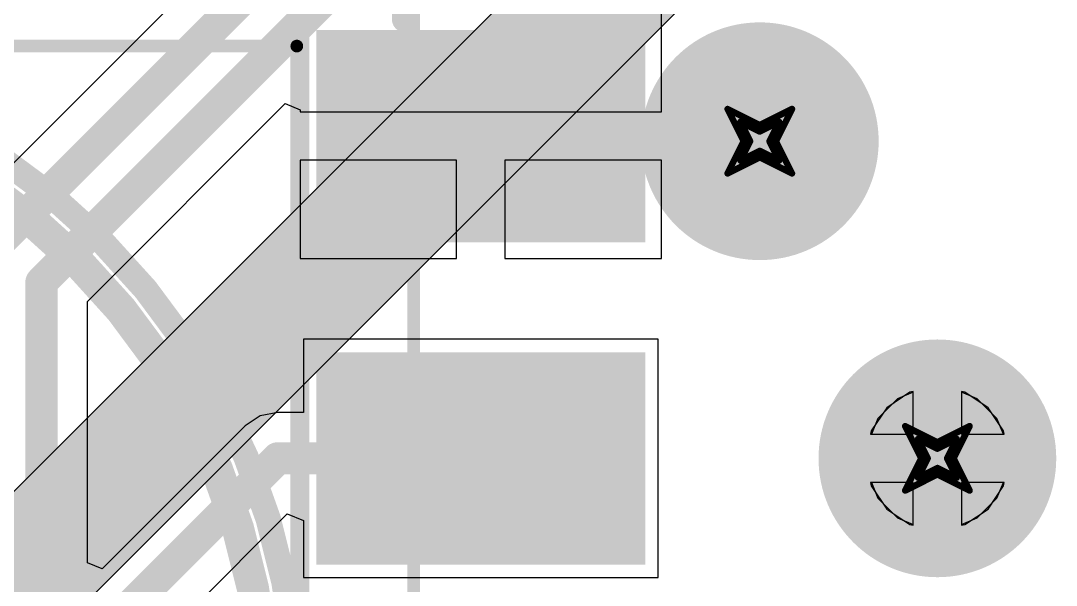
# Model space of a CAD drawing. Header units: millimetres. Extents: x -0.2 to 11.1, y -5.4 to 4.7.
# Drawn here: x 2.0934 to 2.4149, y 2.122 to 2.2972 of the extents above; entities that cross this region are included whole.
import ezdxf

# ---------------------------------------------------------------- set-up
doc = ezdxf.new("R2010")
doc.units = ezdxf.units.MM
doc.header["$MEASUREMENT"] = 0
for name, color, linetype in [('BottomLayer', 5, 'Continuous'), ('DrillDrawing', 1, 'Continuous'), ('InternalPlane1', 76, 'Continuous'), ('InternalPlane2', 16, 'Continuous'), ('Mechanical1', 6, 'Continuous'), ('Mechanical3', 76, 'Continuous'), ('Mechanical5', 56, 'Continuous'), ('TopLayer', 1, 'Continuous'), ('TopOverlay', 2, 'Continuous'), ('TopPaste', 8, 'Continuous'), ('TopSolder', 216, 'Continuous'), ('ViaHoleLayer', 16, 'Continuous')]:
    doc.layers.add(name, color=color, linetype=linetype)

# ---------------------------------------------------------------- blocks, each defined once
blk = doc.blocks.new('HEADER_2_54MM_1X5___H_SMD_65')
at = {"layer": 'TopLayer'}
for points in [[(0.07205, 0.04606), (0.12795, 0.04606), (0.12795, -0.04606), (0.07205, -0.04606)], [(0.17205, 0.04606), (0.22795, 0.04606), (0.22795, -0.04606), (0.17205, -0.04606)]]:
    blk.add_hatch(color=1, dxfattribs=at).paths.add_polyline_path(points)
at = {"layer": 'TopPaste'}
for points in [[(0.06705, 0.05106), (0.13295, 0.05106), (0.13295, -0.05106), (0.06705, -0.05106)], [(0.16705, 0.05106), (0.23295, 0.05106), (0.23295, -0.05106), (0.16705, -0.05106)]]:
    blk.add_hatch(color=8, dxfattribs=at).paths.add_polyline_path(points)
at = {"layer": 'TopSolder'}
for points in [[(0.06805, 0.05006), (0.13195, 0.05006), (0.13195, -0.05006), (0.06805, -0.05006)], [(0.16805, 0.05006), (0.23195, 0.05006), (0.23195, -0.05006), (0.16805, -0.05006)]]:
    blk.add_hatch(color=216, dxfattribs=at).paths.add_polyline_path(points)
at = {"layer": 'Mechanical1', "const_width": 0.00394}
blk.add_lwpolyline([(-0.26, 0.02083), (0.26, 0.02083)], dxfattribs=at)
at = {"layer": 'Mechanical3', "const_width": 0.00394}
blk.add_lwpolyline([(-0.26299, 0.05512), (0.26457, 0.05512)], dxfattribs=at)
at = {"layer": 'Mechanical5', "const_width": 0.00394}
blk.add_lwpolyline([(-0.26299, 0.05512), (0.26457, 0.05512)], dxfattribs=at)
at = {"layer": 'TopOverlay', "const_width": 0.00787}
blk.add_lwpolyline([(0.23622, 0.02362), (0.26457, 0.02362)], dxfattribs=at)
at = {"layer": 'TopOverlay', "const_width": 0.00394}
blk.add_lwpolyline([(0.23425, 0.02362, 1), (0.23819, 0.02362, 1)], format="xyb", close=True, dxfattribs=at)
blk = doc.blocks.new('CAP_RADIAL_D10_P5_109')
at = {"layer": 'Mechanical1', "const_width": 0.00394}
for points in [[(-0.20669, 0.20669), (-0.20669, -0.20669)], [(0.20669, -0.20669), (-0.20669, -0.20669)]]:
    blk.add_lwpolyline(points, dxfattribs=at)
at = {"layer": 'Mechanical1', "const_width": 0.00197}
blk.add_lwpolyline([(-0.20768, -0.20669, 1), (-0.20571, -0.20669, 1)], format="xyb", close=True, dxfattribs=at)
blk.add_lwpolyline([(-0.20768, -0.20669, 1), (-0.20571, -0.20669, 1)], format="xyb", close=True, dxfattribs=at)
at = {"layer": 'Mechanical3', "const_width": 0.01}
blk.add_lwpolyline([(0.19685, 0, 1), (-0.19685, 0, 1)], format="xyb", close=True, dxfattribs=at)
at = {"layer": 'Mechanical5', "const_width": 0.01}
blk.add_lwpolyline([(0.19685, 0, 1), (-0.19685, 0, 1)], format="xyb", close=True, dxfattribs=at)
at = {"layer": 'TopOverlay', "const_width": 0.00787}
blk.add_lwpolyline([(0.20669, 0, 1), (-0.20669, 0, 1)], format="xyb", close=True, dxfattribs=at)

msp = doc.modelspace()

# ---------------------------------------------------------------- hatches: boundary and pattern name
at = {"layer": 'BottomLayer'}
h = msp.add_hatch(color=5, dxfattribs=at)
edge = h.paths.add_edge_path()
edge.add_arc((2.32283, 2.25984), 0.01181, 0, 360)
h = msp.add_hatch(color=5, dxfattribs=at)
edge = h.paths.add_edge_path()
edge.add_arc((2.37795, 2.16142), 0.01181, 0, 360)
at = {"layer": 'InternalPlane2'}
h = msp.add_hatch(color=16, dxfattribs=at)
edge = h.paths.add_edge_path()
edge.add_arc((2.32283, 2.25984), 0.03689, 0, 360)
h = msp.add_hatch(color=16, dxfattribs=at)
edge = h.paths.add_edge_path()
edge.add_arc((2.37795, 2.16142), 0.03689, 0, 360)
at = {"layer": 'TopLayer'}
h = msp.add_hatch(color=1, dxfattribs=at)
edge = h.paths.add_edge_path()
edge.add_arc((2.32283, 2.25984), 0.01181, 0, 360)
h = msp.add_hatch(color=1, dxfattribs=at)
edge = h.paths.add_edge_path()
edge.add_arc((2.37795, 2.16142), 0.01181, 0, 360)
at = {"layer": 'ViaHoleLayer'}
h = msp.add_hatch(color=16, dxfattribs=at)
edge = h.paths.add_edge_path()
edge.add_arc((2.32283, 2.25984), 0.00689, 0, 360)
h = msp.add_hatch(color=16, dxfattribs=at)
edge = h.paths.add_edge_path()
edge.add_arc((2.37795, 2.16142), 0.00689, 0, 360)

# ---------------------------------------------------------------- linework, layer by layer
at = {"layer": 'BottomLayer'}
for p, q in [((2.36944, 2.18196), (2.36223, 2.17714)), ((2.37045, 2.18216), (2.36944, 2.18196)), ((2.37045, 2.16892), (2.37045, 2.18216)), ((2.38646, 2.18196), (2.38545, 2.18216)), ((2.38545, 2.18216), (2.38545, 2.16892)), ((2.39368, 2.17714), (2.38646, 2.18196)), ((2.36223, 2.17714), (2.35741, 2.16993)), ((2.3985, 2.16993), (2.39368, 2.17714)), ((2.35741, 2.16993), (2.35721, 2.16892)), ((2.3987, 2.16892), (2.3985, 2.16993)), ((2.35721, 2.16892), (2.37045, 2.16892)), ((2.38545, 2.16892), (2.3987, 2.16892)), ((2.37045, 2.15392), (2.35721, 2.15392)), ((2.35721, 2.15392), (2.35741, 2.15291)), ((2.37045, 2.14067), (2.37045, 2.15392)), ((2.3987, 2.15392), (2.38545, 2.15392)), ((2.38545, 2.15392), (2.38545, 2.14067)), ((2.3985, 2.15291), (2.3987, 2.15392)), ((2.35741, 2.15291), (2.36223, 2.14569)), ((2.39368, 2.14569), (2.3985, 2.15291)), ((2.36223, 2.14569), (2.36944, 2.14087)), ((2.38646, 2.14087), (2.39368, 2.14569)), ((2.36944, 2.14087), (2.37045, 2.14067)), ((2.38545, 2.14067), (2.38646, 2.14087))]:
    msp.add_line(p, q, dxfattribs=at)
at = {"layer": 'DrillDrawing', "const_width": 0.002}
for points in [[(2.31283, 2.26984), (2.32283, 2.26484)], [(2.31283, 2.26984), (2.31783, 2.25984)], [(2.32283, 2.26484), (2.33283, 2.26984)], [(2.32783, 2.25984), (2.33283, 2.26984)], [(2.31683, 2.26584), (2.32283, 2.26284)], [(2.31683, 2.26584), (2.31983, 2.25984)], [(2.32283, 2.26284), (2.32883, 2.26584)], [(2.32583, 2.25984), (2.32883, 2.26584)], [(2.31283, 2.24984), (2.31783, 2.25984)], [(2.31683, 2.25384), (2.31983, 2.25984)], [(2.32583, 2.25984), (2.32883, 2.25384)], [(2.32783, 2.25984), (2.33283, 2.24984)], [(2.31683, 2.25384), (2.32283, 2.25684)], [(2.32283, 2.25684), (2.32883, 2.25384)], [(2.31283, 2.24984), (2.32283, 2.25484)], [(2.32283, 2.25484), (2.33283, 2.24984)], [(2.36795, 2.17142), (2.37795, 2.16642)], [(2.36795, 2.17142), (2.37295, 2.16142)], [(2.37795, 2.16642), (2.38795, 2.17142)], [(2.38295, 2.16142), (2.38795, 2.17142)], [(2.37195, 2.16742), (2.37795, 2.16442)], [(2.37195, 2.16742), (2.37495, 2.16142)], [(2.37795, 2.16442), (2.38395, 2.16742)], [(2.38095, 2.16142), (2.38395, 2.16742)], [(2.36795, 2.15142), (2.37295, 2.16142)], [(2.37195, 2.15542), (2.37495, 2.16142)], [(2.38095, 2.16142), (2.38395, 2.15542)], [(2.38295, 2.16142), (2.38795, 2.15142)], [(2.36795, 2.15142), (2.37795, 2.15642)], [(2.37195, 2.15542), (2.37795, 2.15842)], [(2.37795, 2.15842), (2.38395, 2.15542)], [(2.37795, 2.15642), (2.38795, 2.15142)]]:
    msp.add_lwpolyline(points, dxfattribs=at)
at = {"layer": 'DrillDrawing', "const_width": 0.001}
for points in [[(2.31233, 2.26984, 1), (2.31333, 2.26984, 1)], [(2.31233, 2.26984, 1), (2.31333, 2.26984, 1)], [(2.33233, 2.26984, 1), (2.33333, 2.26984, 1)], [(2.33233, 2.26984, 1), (2.33333, 2.26984, 1)], [(2.31633, 2.26584, 1), (2.31733, 2.26584, 1)], [(2.31633, 2.26584, 1), (2.31733, 2.26584, 1)], [(2.32833, 2.26584, 1), (2.32933, 2.26584, 1)], [(2.32833, 2.26584, 1), (2.32933, 2.26584, 1)], [(2.32233, 2.26484, 1), (2.32333, 2.26484, 1)], [(2.32233, 2.26484, 1), (2.32333, 2.26484, 1)], [(2.32233, 2.26284, 1), (2.32333, 2.26284, 1)], [(2.32233, 2.26284, 1), (2.32333, 2.26284, 1)], [(2.31733, 2.25984, 1), (2.31833, 2.25984, 1)], [(2.31733, 2.25984, 1), (2.31833, 2.25984, 1)], [(2.31933, 2.25984, 1), (2.32033, 2.25984, 1)], [(2.31933, 2.25984, 1), (2.32033, 2.25984, 1)], [(2.32533, 2.25984, 1), (2.32633, 2.25984, 1)], [(2.32533, 2.25984, 1), (2.32633, 2.25984, 1)], [(2.32733, 2.25984, 1), (2.32833, 2.25984, 1)], [(2.32733, 2.25984, 1), (2.32833, 2.25984, 1)], [(2.32233, 2.25684, 1), (2.32333, 2.25684, 1)], [(2.32233, 2.25684, 1), (2.32333, 2.25684, 1)], [(2.31633, 2.25384, 1), (2.31733, 2.25384, 1)], [(2.31633, 2.25384, 1), (2.31733, 2.25384, 1)], [(2.32233, 2.25484, 1), (2.32333, 2.25484, 1)], [(2.32233, 2.25484, 1), (2.32333, 2.25484, 1)], [(2.32833, 2.25384, 1), (2.32933, 2.25384, 1)], [(2.32833, 2.25384, 1), (2.32933, 2.25384, 1)], [(2.31233, 2.24984, 1), (2.31333, 2.24984, 1)], [(2.31233, 2.24984, 1), (2.31333, 2.24984, 1)], [(2.33233, 2.24984, 1), (2.33333, 2.24984, 1)], [(2.33233, 2.24984, 1), (2.33333, 2.24984, 1)], [(2.36745, 2.17142, 1), (2.36845, 2.17142, 1)], [(2.36745, 2.17142, 1), (2.36845, 2.17142, 1)], [(2.38745, 2.17142, 1), (2.38845, 2.17142, 1)], [(2.38745, 2.17142, 1), (2.38845, 2.17142, 1)], [(2.37145, 2.16742, 1), (2.37245, 2.16742, 1)], [(2.37145, 2.16742, 1), (2.37245, 2.16742, 1)], [(2.37745, 2.16642, 1), (2.37845, 2.16642, 1)], [(2.37745, 2.16642, 1), (2.37845, 2.16642, 1)], [(2.38345, 2.16742, 1), (2.38445, 2.16742, 1)], [(2.38345, 2.16742, 1), (2.38445, 2.16742, 1)], [(2.37745, 2.16442, 1), (2.37845, 2.16442, 1)], [(2.37745, 2.16442, 1), (2.37845, 2.16442, 1)], [(2.37245, 2.16142, 1), (2.37345, 2.16142, 1)], [(2.37245, 2.16142, 1), (2.37345, 2.16142, 1)], [(2.37445, 2.16142, 1), (2.37545, 2.16142, 1)], [(2.37445, 2.16142, 1), (2.37545, 2.16142, 1)], [(2.38045, 2.16142, 1), (2.38145, 2.16142, 1)], [(2.38045, 2.16142, 1), (2.38145, 2.16142, 1)], [(2.38245, 2.16142, 1), (2.38345, 2.16142, 1)], [(2.38245, 2.16142, 1), (2.38345, 2.16142, 1)], [(2.37745, 2.15842, 1), (2.37845, 2.15842, 1)], [(2.37745, 2.15842, 1), (2.37845, 2.15842, 1)], [(2.37745, 2.15642, 1), (2.37845, 2.15642, 1)], [(2.37745, 2.15642, 1), (2.37845, 2.15642, 1)], [(2.37145, 2.15542, 1), (2.37245, 2.15542, 1)], [(2.37145, 2.15542, 1), (2.37245, 2.15542, 1)], [(2.38345, 2.15542, 1), (2.38445, 2.15542, 1)], [(2.38345, 2.15542, 1), (2.38445, 2.15542, 1)], [(2.36745, 2.15142, 1), (2.36845, 2.15142, 1)], [(2.36745, 2.15142, 1), (2.36845, 2.15142, 1)], [(2.38745, 2.15142, 1), (2.38845, 2.15142, 1)], [(2.38745, 2.15142, 1), (2.38845, 2.15142, 1)]]:
    msp.add_lwpolyline(points, format="xyb", close=True, dxfattribs=at)
at = {"layer": 'InternalPlane1', "const_width": 0.01}
for points in [[(2.31364, 2.28511, -0.176327), (2.33203, 2.28511)], [(2.29757, 2.25065, -0.176327), (2.29757, 2.26904)], [(2.3481, 2.26904, -0.176327), (2.3481, 2.25065)], [(2.33203, 2.23457, -0.176327), (2.31364, 2.23457)], [(2.36876, 2.18669, -0.176327), (2.38715, 2.18669)], [(2.35268, 2.15222, -0.176327), (2.35268, 2.17061)], [(2.40322, 2.17061, -0.176327), (2.40322, 2.15222)], [(2.38715, 2.13615, -0.176327), (2.36876, 2.13615)]]:
    msp.add_lwpolyline(points, format="xyb", dxfattribs=at)
at = {"layer": 'InternalPlane1', "const_width": 0.005}
for points in [[(2.31114, 2.28511, 1), (2.31614, 2.28511, 1)], [(2.32953, 2.28511, 1), (2.33453, 2.28511, 1)], [(2.29507, 2.26904, 1), (2.30007, 2.26904, 1)], [(2.3456, 2.26904, 1), (2.3506, 2.26904, 1)], [(2.29507, 2.25065, 1), (2.30007, 2.25065, 1)], [(2.3456, 2.25065, 1), (2.3506, 2.25065, 1)], [(2.31114, 2.23457, 1), (2.31614, 2.23457, 1)], [(2.32953, 2.23457, 1), (2.33453, 2.23457, 1)], [(2.36626, 2.18669, 1), (2.37126, 2.18669, 1)], [(2.38465, 2.18669, 1), (2.38965, 2.18669, 1)], [(2.35018, 2.17061, 1), (2.35518, 2.17061, 1)], [(2.40072, 2.17061, 1), (2.40572, 2.17061, 1)], [(2.35018, 2.15222, 1), (2.35518, 2.15222, 1)], [(2.40072, 2.15222, 1), (2.40572, 2.15222, 1)], [(2.36626, 2.13615, 1), (2.37126, 2.13615, 1)], [(2.38465, 2.13615, 1), (2.38965, 2.13615, 1)]]:
    msp.add_lwpolyline(points, format="xyb", close=True, dxfattribs=at)
at = {"layer": 'InternalPlane2'}
for p, q in [((2.30469, 2.3646), (1.8342, 1.89411)), ((1.85673, 1.85981), (2.32722, 2.3303))]:
    msp.add_line(p, q, dxfattribs=at)
at = {"layer": 'InternalPlane2', "const_width": 0.04}
msp.add_lwpolyline([(1.84252, 1.87402), (2.3189, 2.35039)], dxfattribs=at)
at = {"layer": 'TopLayer'}
for p, q in [((2.18393, 2.34585), (2.07276, 2.23468)), ((2.29228, 2.26892), (2.29228, 2.29937)), ((2.11413, 2.21013), (2.17554, 2.27153)), ((2.17554, 2.27153), (2.18016, 2.26962)), ((2.18016, 2.26962), (2.18016, 2.26892)), ((2.18016, 2.26892), (2.23622, 2.26892)), ((2.23622, 2.26892), (2.29228, 2.26892)), ((2.22872, 2.25392), (2.18016, 2.25392)), ((2.18016, 2.25392), (2.18016, 2.22346)), ((2.22872, 2.22346), (2.22872, 2.25392)), ((2.29228, 2.25392), (2.24372, 2.25392)), ((2.24372, 2.25392), (2.24372, 2.22346)), ((2.29228, 2.22346), (2.29228, 2.25392)), ((2.18016, 2.22346), (2.22872, 2.22346)), ((2.24372, 2.22346), (2.29228, 2.22346)), ((2.11413, 2.12904), (2.11413, 2.21013)), ((2.29128, 2.19837), (2.18116, 2.19837)), ((2.18116, 2.19837), (2.18116, 2.17569)), ((2.29128, 2.12446), (2.29128, 2.19837)), ((2.3656, 2.17991), (2.35946, 2.17377)), ((2.37045, 2.18192), (2.3656, 2.17991)), ((2.37045, 2.16892), (2.37045, 2.18192)), ((2.39031, 2.17991), (2.38545, 2.18192)), ((2.38545, 2.18192), (2.38545, 2.16892)), ((2.39644, 2.17377), (2.39031, 2.17991)), ((2.16777, 2.17461), (2.16313, 2.17151)), ((2.17323, 2.17569), (2.16777, 2.17461)), ((2.18116, 2.17569), (2.17323, 2.17569)), ((2.17323, 2.17569), (2.17323, 2.17569)), ((2.35946, 2.17377), (2.35745, 2.16892)), ((2.39845, 2.16892), (2.39644, 2.17377)), ((2.16313, 2.17151), (2.11875, 2.12713)), ((2.16313, 2.17151), (2.16313, 2.17151)), ((2.35745, 2.16892), (2.37045, 2.16892)), ((2.38545, 2.16892), (2.39845, 2.16892)), ((2.37045, 2.15392), (2.35745, 2.15392)), ((2.35745, 2.15392), (2.35946, 2.14906)), ((2.37045, 2.14092), (2.37045, 2.15392)), ((2.39845, 2.15392), (2.38545, 2.15392)), ((2.38545, 2.15392), (2.38545, 2.14092)), ((2.39644, 2.14906), (2.39845, 2.15392)), ((2.35946, 2.14906), (2.3656, 2.14293)), ((2.39031, 2.14293), (2.39644, 2.14906)), ((2.13113, 2.09913), (2.17616, 2.14416)), ((2.17616, 2.14416), (2.18116, 2.14209)), ((2.18116, 2.14209), (2.18116, 2.12446)), ((2.3656, 2.14293), (2.37045, 2.14092)), ((2.38545, 2.14092), (2.39031, 2.14293)), ((2.11875, 2.12713), (2.11413, 2.12904)), ((2.18116, 2.12446), (2.29128, 2.12446))]:
    msp.add_line(p, q, dxfattribs=at)
at = {"layer": 'TopLayer', "const_width": 0.01}
for points in [[(2.08286, 2.22459), (2.2126, 2.35433)], [(2.09986, 2.21604), (2.19484, 2.31102)], [(2.09986, 1.75859), (2.09986, 2.21604)], [(2.11686, 2.10505), (2.17323, 2.16142)], [(2.17323, 2.16142), (2.23622, 2.16142)]]:
    msp.add_lwpolyline(points, dxfattribs=at)
at = {"layer": 'TopLayer', "const_width": 0.005}
for points in [[(2.09736, 2.21604, 1), (2.10236, 2.21604, 1)], [(2.09736, 2.21604, 1), (2.10236, 2.21604, 1)], [(2.17073, 2.16142, 1), (2.17573, 2.16142, 1)], [(2.17073, 2.16142, 1), (2.17573, 2.16142, 1)], [(2.23372, 2.16142, 1), (2.23872, 2.16142, 1)]]:
    msp.add_lwpolyline(points, format="xyb", close=True, dxfattribs=at)

# ---------------------------------------------------------------- block references
for name, p, rotation in [('HEADER_2_54MM_1X5___H_SMD_65', (2.23622, 2.06142), 90), ('CAP_RADIAL_D10_P5_109', (1.97244, 2.08268), 180)]:
    msp.add_blockref(name, p, dxfattribs=dict(rotation=rotation))

doc.saveas('drawing.dxf')
